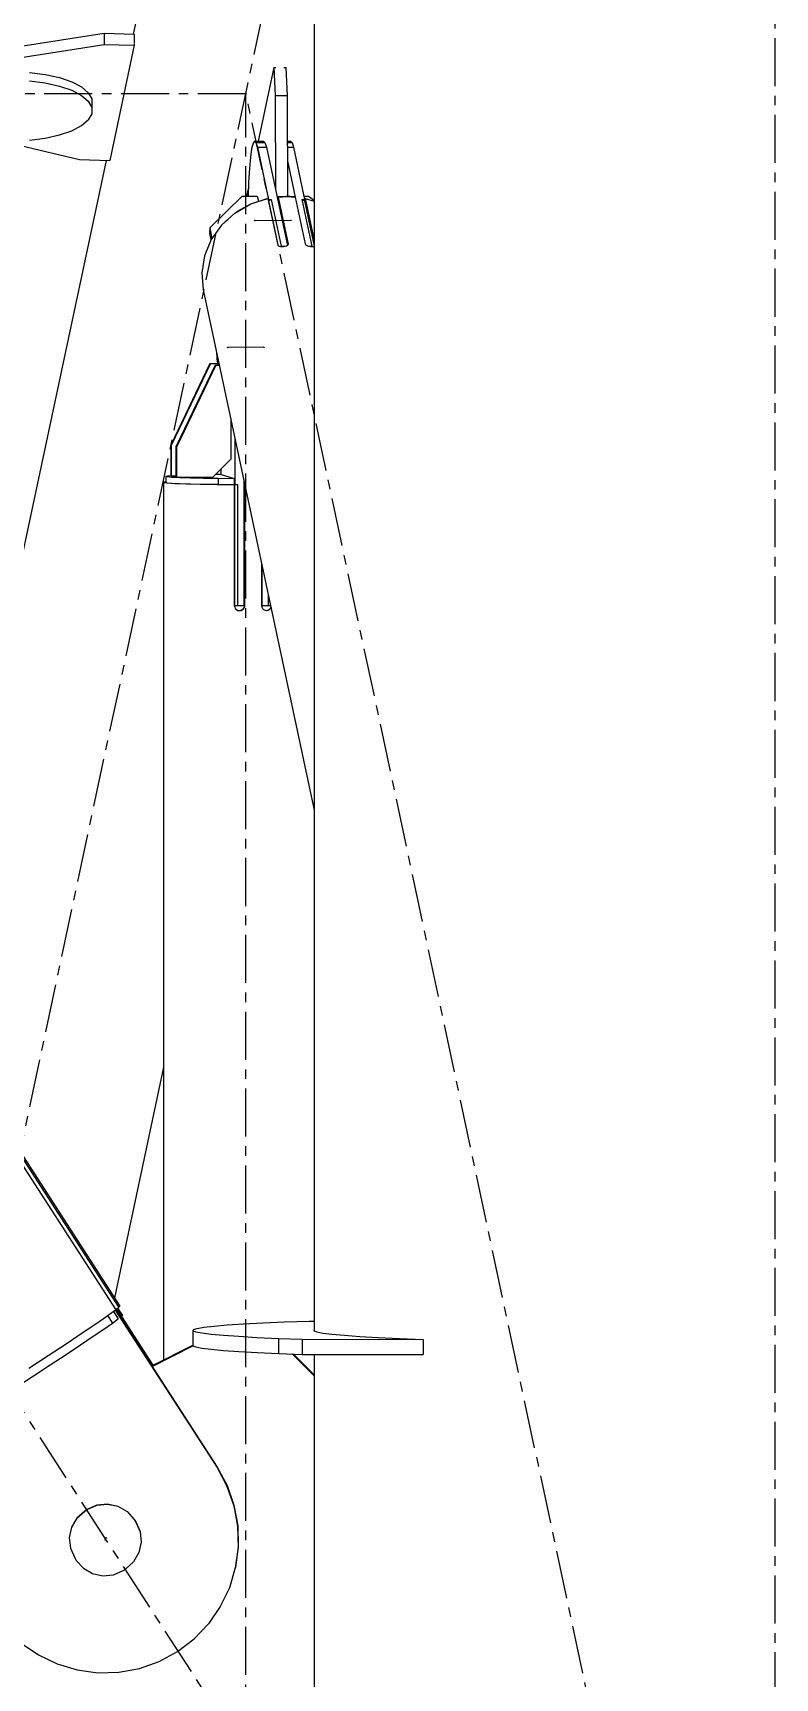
# Model space of a CAD drawing. Header units: millimetres. Extents: x 5143 to 30813, y 232 to 21408.
# Drawn here: x 23307.3 to 23430, y 10148.5 to 10420.3 of the extents above; entities that cross this region are included whole.
import ezdxf

# ---------------------------------------------------------------- set-up
doc = ezdxf.new("R2010")
doc.units = ezdxf.units.MM
doc.header["$LTSCALE"] = 0.25
doc.linetypes.add('CENTER', pattern=[50.8, 31.75, -6.35, 6.35, -6.35])
doc.linetypes.add('XKITLINE00', pattern=[0])

msp = doc.modelspace()

# ---------------------------------------------------------------- linework, layer by layer
at = {"color": 8, "linetype": 'CENTER'}
for p, q in [((23430, 10000.27), (22900, 10820.27)), ((23256.41, 10006.9), (23430, 10820.27)), ((23430, 8951.04), (23430, 10620.27)), ((23342.5, 10410.27), (22987.5, 10410.27)), ((23342.5, 9590.27), (23342.5, 10410.27)), ((23430, 10000.27), (23342.5, 10410.27)), ((23343.97, 10389.35), (23349.95, 10389.36)), ((23345.48, 10368.38), (23339.51, 10368.36)), ((23319.24, 10171.36), (23319.37, 10171.69))]:
    msp.add_line(p, q, dxfattribs=at)
at = {"color": 8, "linetype": 'XKITLINE00'}
for p, q in [((23041.58, 10643.29), (23321.66, 10209.97)), ((23353.8, 10620.27), (23353.8, 10205.88)), ((23330.1, 10449.32), (23323.87, 10420.13)), ((23297.81, 10416.96), (23319.06, 10420.28)), ((23319.06, 10420.28), (23324.05, 10420.12)), ((23319.06, 10420.28), (23319.06, 10418.43)), ((23324.05, 10420.12), (23324.05, 10418.64)), ((23324.05, 10418.54), (23324.05, 10418.27)), ((23297.81, 10415.11), (23319.06, 10418.43)), ((23319.06, 10418.43), (23324.05, 10418.27)), ((23324.05, 10418.27), (23319.99, 10399.25)), ((23306.71, 10413.78), (23309.31, 10413.46)), ((23309.31, 10413.46), (23311.68, 10412.93)), ((23347.13, 10414.61), (23344.54, 10402.45)), ((23347.13, 10414.61), (23347.46, 10414.61)), ((23347.13, 10414.61), (23347.31, 10409.99)), ((23348.76, 10414.61), (23349.12, 10414.61)), ((23349.12, 10414.61), (23349.3, 10409.99)), ((23306.71, 10412.39), (23309.31, 10412.07)), ((23309.31, 10412.07), (23311.68, 10411.55)), ((23311.68, 10412.93), (23313.72, 10412.23)), ((23311.68, 10411.55), (23313.72, 10410.85)), ((23313.72, 10412.23), (23315.33, 10411.39)), ((23313.72, 10410.85), (23315.33, 10410)), ((23315.33, 10411.39), (23316.44, 10410.43)), ((23316.44, 10410.43), (23317.01, 10409.41)), ((23315.33, 10410), (23316.44, 10409.05)), ((23316.44, 10409.05), (23317.01, 10408.02)), ((23317.01, 10409.41), (23317.01, 10406.98)), ((23347.31, 10409.99), (23349.3, 10409.99)), ((23347.31, 10409.99), (23347.38, 10394.42)), ((23349.3, 10409.99), (23349.38, 10393.34)), ((23313.72, 10404.16), (23315.33, 10405)), ((23315.33, 10405), (23316.44, 10405.96)), ((23317.01, 10406.98), (23316.44, 10405.96)), ((23301.97, 10402.5), (23315.01, 10399.41)), ((23306.71, 10402.61), (23309.31, 10402.93)), ((23309.31, 10402.93), (23311.68, 10403.46)), ((23311.68, 10403.46), (23313.72, 10404.16)), ((23343.92, 10402.44), (23343.68, 10402.1)), ((23343.92, 10402.44), (23345.41, 10402.45)), ((23343.92, 10402.44), (23344.16, 10402.22)), ((23344.16, 10402.22), (23345.65, 10402.22)), ((23344.16, 10402.22), (23344.39, 10401.43)), ((23345.41, 10402.45), (23345.65, 10402.22)), ((23345.65, 10402.22), (23345.89, 10401.43)), ((23349.34, 10402.46), (23349.89, 10402.46)), ((23349.34, 10402.23), (23350.13, 10402.23)), ((23349.89, 10402.46), (23350.13, 10402.23)), ((23350.13, 10402.23), (23350.37, 10401.44)), ((23315.01, 10399.41), (23319.99, 10399.25)), ((23343.25, 10399.77), (23343.07, 10397.9)), ((23343.45, 10401.19), (23343.25, 10399.77)), ((23343.68, 10402.1), (23343.45, 10401.19)), ((23344.39, 10401.43), (23346.23, 10392.81)), ((23344.39, 10401.43), (23345.89, 10401.43)), ((23345.89, 10401.43), (23349.35, 10385.22)), ((23349.34, 10401.44), (23350.37, 10401.44)), ((23350.37, 10401.44), (23352.21, 10392.82)), ((23319.42, 10399.27), (23289.6, 10259.56)), ((23343.07, 10397.9), (23342.94, 10395.65)), ((23349.35, 10399.2), (23350.64, 10393.18)), ((23342.91, 10394.78), (23342.6, 10393.33)), ((23342.94, 10395.65), (23342.86, 10393.33)), ((23336.53, 10388.1), (23341.89, 10393.33)), ((23340.66, 10390.56), (23343.29, 10392.06)), ((23341.1, 10390.85), (23343.29, 10392.06)), ((23341.89, 10393.33), (23344.38, 10393.34)), ((23343.29, 10392.06), (23346.14, 10392.98)), ((23343.3, 10392.06), (23343.46, 10392.16)), ((23343.46, 10392.16), (23346.04, 10392.99)), ((23343.46, 10392.16), (23343.47, 10392.12)), ((23344.38, 10393.34), (23344.56, 10392.51)), ((23346.04, 10392.99), (23346.05, 10392.95)), ((23346.14, 10392.98), (23347.79, 10385.25)), ((23346.23, 10392.81), (23346.22, 10392.58)), ((23346.23, 10392.81), (23346.68, 10392.81)), ((23346.23, 10392.57), (23346.68, 10392.81)), ((23346.68, 10392.81), (23348.33, 10385.08)), ((23347.74, 10393.27), (23347.73, 10392.8)), ((23347.74, 10393.27), (23348.44, 10393.32)), ((23347.74, 10393.27), (23347.83, 10392.88)), ((23347.83, 10392.88), (23347.81, 10392.41)), ((23347.84, 10393.17), (23347.82, 10392.62)), ((23347.82, 10392.62), (23349.39, 10385.26)), ((23347.84, 10393.17), (23349.24, 10393.32)), ((23347.84, 10393.17), (23349.49, 10385.44)), ((23348.44, 10393.32), (23349.14, 10393.34)), ((23348.44, 10393.32), (23348.46, 10393.24)), ((23349.14, 10393.34), (23349.84, 10393.33)), ((23349.24, 10393.32), (23350.63, 10393.18)), ((23349.84, 10393.33), (23350.53, 10393.28)), ((23349.84, 10393.33), (23349.85, 10393.26)), ((23350.53, 10393.28), (23350.55, 10393.19)), ((23350.63, 10393.18), (23352.28, 10385.45)), ((23351.76, 10392.82), (23353.41, 10385.09)), ((23351.76, 10392.82), (23352.21, 10392.82)), ((23351.76, 10392.82), (23352.2, 10392.58)), ((23352.09, 10393.36), (23352.85, 10393.36)), ((23352.21, 10392.82), (23352.2, 10392.58)), ((23352.2, 10392.58), (23353.8, 10385.1)), ((23352.22, 10393.01), (23352.21, 10392.82)), ((23352.22, 10393.01), (23352.31, 10392.98)), ((23352.22, 10393.01), (23352.3, 10392.62)), ((23352.31, 10392.99), (23352.29, 10392.41)), ((23352.3, 10392.62), (23352.29, 10392.18)), ((23352.29, 10392.41), (23353.8, 10385.37)), ((23352.31, 10392.99), (23353.8, 10386.05)), ((23352.31, 10392.99), (23353.8, 10392.51)), ((23352.85, 10393.36), (23353.8, 10392.71)), ((23338.44, 10388.56), (23336.74, 10386.17)), ((23338.44, 10388.56), (23340.66, 10390.56)), ((23339.06, 10389.14), (23338.99, 10389.05)), ((23339.06, 10389.14), (23339.49, 10389.5)), ((23340.93, 10390.71), (23341.1, 10390.85)), ((23336.74, 10386.17), (23335.64, 10383.5)), ((23336.53, 10388.1), (23336.5, 10387.18)), ((23336.5, 10387.18), (23336.72, 10386.12)), ((23336.53, 10388.1), (23336.89, 10386.38)), ((23335.64, 10383.5), (23335.2, 10380.7)), ((23347.79, 10385.25), (23347.87, 10385.17)), ((23347.87, 10385.17), (23347.99, 10385.09)), ((23347.99, 10385.09), (23348.2, 10385.03)), ((23348.2, 10385.03), (23348.44, 10385.01)), ((23348.24, 10385.03), (23348.33, 10385.08)), ((23348.33, 10385.08), (23349.01, 10385.08)), ((23348.44, 10385.01), (23348.71, 10385.02)), ((23348.71, 10385.02), (23348.97, 10385.07)), ((23348.97, 10385.07), (23349.19, 10385.14)), ((23349.19, 10385.14), (23349.37, 10385.23)), ((23349.47, 10385.34), (23349.37, 10385.23)), ((23349.49, 10385.44), (23349.47, 10385.34)), ((23352.28, 10385.45), (23352.34, 10385.34)), ((23352.34, 10385.34), (23352.48, 10385.24)), ((23352.48, 10385.24), (23352.68, 10385.15)), ((23352.68, 10385.15), (23352.93, 10385.08)), ((23352.89, 10385.09), (23353.41, 10385.09)), ((23352.93, 10385.08), (23353.19, 10385.04)), ((23353.19, 10385.04), (23353.45, 10385.02)), ((23353.41, 10385.09), (23353.52, 10385.03)), ((23353.45, 10385.02), (23353.67, 10385.05)), ((23353.67, 10385.05), (23353.8, 10385.09)), ((23335.2, 10380.7), (23335.45, 10377.9)), ((23335.45, 10377.9), (23353.8, 10291.93)), ((23337.65, 10367.57), (23337.66, 10367.38)), ((23337.66, 10367.38), (23337.68, 10366.88)), ((23337.68, 10366.88), (23337.7, 10366.43)), ((23336.53, 10365.7), (23330.06, 10352.19)), ((23336.62, 10365.68), (23330.14, 10352.17)), ((23337.42, 10365.44), (23330.94, 10351.93)), ((23337.5, 10365.41), (23331.03, 10351.9)), ((23336.53, 10365.7), (23337.78, 10365.71)), ((23336.53, 10365.7), (23336.62, 10365.68)), ((23336.62, 10365.68), (23337.78, 10365.68)), ((23337.42, 10365.44), (23338.11, 10365.44)), ((23337.42, 10365.44), (23337.5, 10365.41)), ((23337.5, 10365.41), (23338.11, 10365.41)), ((23337.7, 10366.43), (23337.74, 10366.04)), ((23337.74, 10366.04), (23337.78, 10365.72)), ((23337.78, 10365.72), (23337.82, 10365.48)), ((23337.82, 10365.48), (23337.83, 10365.44)), ((23338.05, 10365.63), (23338.01, 10365.44)), ((23339.99, 10356.6), (23339.99, 10349.92)), ((23340.67, 10353.44), (23340.67, 10345.73)), ((23330.06, 10352.19), (23330.06, 10347.19)), ((23330.06, 10352.19), (23330.14, 10352.17)), ((23330.14, 10352.17), (23330.14, 10347.17)), ((23330.94, 10351.93), (23330.94, 10346.93)), ((23330.94, 10351.93), (23331.03, 10351.9)), ((23331.03, 10351.9), (23331.03, 10346.9)), ((23339.99, 10349.92), (23337.01, 10346.92)), ((23338.35, 10348.27), (23338.35, 10347.39)), ((23328.97, 10346.13), (23328.9, 10346.05)), ((23328.9, 10346.05), (23329.51, 10345.97)), ((23328.9, 10346.05), (23328.9, 10201.09)), ((23328.97, 10346.13), (23329.25, 10346.16)), ((23329.25, 10347.08), (23329.56, 10347.15)), ((23329.25, 10347.08), (23329.49, 10347.01)), ((23329.25, 10347.08), (23329.25, 10346.08)), ((23329.25, 10346.08), (23329.49, 10346.01)), ((23329.49, 10347.01), (23330.27, 10346.94)), ((23329.49, 10346.01), (23330.27, 10345.94)), ((23329.51, 10345.97), (23330.77, 10345.89)), ((23329.56, 10347.15), (23330.06, 10347.19)), ((23330.06, 10347.19), (23330.14, 10347.17)), ((23330.14, 10347.17), (23330.94, 10347.17)), ((23330.27, 10346.94), (23331.02, 10346.91)), ((23330.27, 10345.94), (23331.57, 10345.88)), ((23330.77, 10345.89), (23332.62, 10345.83)), ((23330.94, 10346.93), (23331.03, 10346.9)), ((23331.03, 10346.9), (23337.01, 10346.92)), ((23331.05, 10346.9), (23331.57, 10346.88)), ((23331.57, 10346.88), (23333.33, 10346.82)), ((23331.57, 10345.88), (23333.33, 10345.82)), ((23332.62, 10345.83), (23334.96, 10345.78)), ((23333.33, 10346.82), (23335.48, 10346.78)), ((23333.33, 10345.82), (23335.48, 10345.78)), ((23334.96, 10345.78), (23337.68, 10345.74)), ((23335.29, 10345.79), (23335.48, 10345.79)), ((23335.48, 10346.78), (23337.92, 10346.75)), ((23335.48, 10345.78), (23337.92, 10345.75)), ((23337.49, 10347.4), (23338.27, 10347.41)), ((23337.68, 10345.74), (23340.58, 10345.72)), ((23337.9, 10345.75), (23337.92, 10345.75)), ((23337.92, 10346.75), (23340.55, 10346.73)), ((23337.92, 10346.75), (23337.92, 10345.75)), ((23337.92, 10345.75), (23340.55, 10345.73)), ((23338.27, 10347.41), (23340.55, 10346.73)), ((23340.55, 10346.73), (23340.55, 10345.73)), ((23340.58, 10345.72), (23340.58, 10325.73)), ((23340.64, 10345.73), (23340.64, 10325.74)), ((23340.64, 10345.73), (23340.67, 10345.73)), ((23340.67, 10345.73), (23341.12, 10345.73)), ((23341.12, 10345.73), (23341.12, 10325.73)), ((23342.16, 10346.44), (23342.16, 10325.74)), ((23342.16, 10345.76), (23342.27, 10345.73)), ((23342.24, 10345.73), (23342.24, 10325.74)), ((23342.24, 10345.73), (23342.27, 10345.73)), ((23342.24, 10345.73), (23342.29, 10345.72)), ((23342.27, 10345.95), (23342.27, 10345.73)), ((23342.29, 10345.72), (23342.29, 10325.73)), ((23342.29, 10345.72), (23342.32, 10345.72)), ((23345.08, 10332.75), (23345.08, 10325.73)), ((23345.15, 10332.44), (23345.15, 10325.74)), ((23346.19, 10327.55), (23346.19, 10325.75)), ((23340.58, 10325.76), (23340.64, 10325.74)), ((23340.58, 10325.73), (23340.65, 10325.46)), ((23340.64, 10325.74), (23341.12, 10325.73)), ((23340.65, 10325.46), (23340.75, 10325.23)), ((23340.75, 10325.23), (23340.94, 10325.04)), ((23340.94, 10325.04), (23341.18, 10324.92)), ((23341.12, 10325.73), (23342.16, 10325.74)), ((23341.15, 10324.93), (23341.39, 10324.89)), ((23341.18, 10324.92), (23341.44, 10324.88)), ((23341.39, 10324.89), (23341.65, 10324.93)), ((23341.44, 10324.88), (23341.7, 10324.92)), ((23341.65, 10324.93), (23341.89, 10325.05)), ((23341.7, 10324.92), (23341.94, 10325.04)), ((23341.89, 10325.05), (23342.08, 10325.24)), ((23341.94, 10325.04), (23342.13, 10325.23)), ((23342.2, 10325.48), (23342.08, 10325.24)), ((23342.25, 10325.46), (23342.13, 10325.23)), ((23342.24, 10325.74), (23342.2, 10325.48)), ((23342.2, 10325.48), (23342.25, 10325.46)), ((23342.24, 10325.74), (23342.29, 10325.73)), ((23342.29, 10325.73), (23342.25, 10325.46)), ((23345.08, 10325.76), (23345.15, 10325.74)), ((23345.08, 10325.73), (23345.12, 10325.47)), ((23345.12, 10325.47), (23345.24, 10325.23)), ((23345.15, 10325.74), (23346.19, 10325.75)), ((23345.24, 10325.23), (23345.43, 10325.05)), ((23345.43, 10325.05), (23345.66, 10324.93)), ((23345.64, 10324.94), (23345.87, 10324.9)), ((23345.66, 10324.93), (23345.92, 10324.89)), ((23345.87, 10324.9), (23346.13, 10324.95)), ((23345.92, 10324.89), (23346.18, 10324.93)), ((23346.13, 10324.95), (23346.36, 10325.07)), ((23346.18, 10324.93), (23346.41, 10325.05)), ((23346.19, 10325.75), (23346.58, 10325.75)), ((23346.51, 10325.22), (23346.36, 10325.07)), ((23346.58, 10325.22), (23346.41, 10325.05)), ((23346.55, 10325.26), (23346.51, 10325.22)), ((23346.64, 10325.45), (23346.55, 10325.26)), ((23346.66, 10325.38), (23346.6, 10325.24)), ((23328.9, 10249.44), (23320.77, 10211.34)), ((23299.26, 10242.95), (23320.97, 10209.36)), ((23299.76, 10243.34), (23321.47, 10209.75)), ((23319.49, 10208.3), (23320.78, 10209.22)), ((23320.78, 10209.22), (23320.97, 10209.36)), ((23320.9, 10209.31), (23337.72, 10183.29)), ((23320.94, 10209.41), (23321.47, 10209.75)), ((23320.94, 10209.41), (23321.06, 10209.49)), ((23320.95, 10209.35), (23337.75, 10183.37)), ((23321.06, 10209.49), (23321.88, 10208.23)), ((23321.21, 10209.58), (23322.01, 10208.35)), ((23321.28, 10209.63), (23322.07, 10208.42)), ((23321.47, 10209.75), (23321.51, 10209.78)), ((23321.66, 10209.97), (23321.51, 10209.78)), ((23315.43, 10205.53), (23317.69, 10207.06)), ((23317.69, 10207.06), (23319.49, 10208.3)), ((23319.03, 10206.18), (23320.42, 10207.15)), ((23319.62, 10208.4), (23320.42, 10207.15)), ((23320.42, 10207.15), (23321.4, 10207.86)), ((23320.61, 10209.1), (23321.4, 10207.86)), ((23321.74, 10208.14), (23321.88, 10208.23)), ((23321.87, 10208.22), (23327.08, 10200.17)), ((23321.88, 10208.23), (23322.01, 10208.35)), ((23321.92, 10208.27), (23327.13, 10200.19)), ((23322.07, 10208.42), (23322.01, 10208.35)), ((23334.42, 10206.3), (23335.57, 10206.49)), ((23335.57, 10206.49), (23337.24, 10206.67)), ((23337.24, 10206.67), (23339.42, 10206.86)), ((23339.42, 10206.86), (23342.11, 10207.03)), ((23342.11, 10207.03), (23345.27, 10207.2)), ((23345.27, 10207.2), (23348.89, 10207.36)), ((23348.89, 10207.36), (23352.94, 10207.51)), ((23352.94, 10207.51), (23353.8, 10207.51)), ((23309.8, 10201.8), (23312.77, 10203.76)), ((23312.77, 10203.76), (23315.43, 10205.53)), ((23315.16, 10203.57), (23317.26, 10204.98)), ((23317.26, 10204.98), (23319.03, 10206.18)), ((23333.81, 10206.1), (23333.74, 10205.91)), ((23333.74, 10205.91), (23334.2, 10205.72)), ((23333.74, 10205.91), (23333.74, 10203.41)), ((23333.81, 10206.1), (23334.42, 10206.3)), ((23334.2, 10205.72), (23335.2, 10205.53)), ((23335.2, 10205.53), (23336.73, 10205.34)), ((23336.73, 10205.34), (23338.78, 10205.15)), ((23338.78, 10205.15), (23341.33, 10204.98)), ((23341.33, 10204.98), (23344.37, 10204.81)), ((23344.37, 10204.81), (23347.87, 10204.64)), ((23347.87, 10204.64), (23351.8, 10204.49)), ((23347.87, 10204.64), (23347.87, 10202.15)), ((23351.8, 10204.49), (23371.8, 10204.48)), ((23351.8, 10204.49), (23351.8, 10201.99)), ((23353.8, 10206.06), (23353.74, 10205.9)), ((23353.74, 10205.9), (23354.2, 10205.71)), ((23354.2, 10205.71), (23355.2, 10205.52)), ((23355.2, 10205.52), (23356.73, 10205.33)), ((23356.73, 10205.33), (23358.78, 10205.15)), ((23358.78, 10205.15), (23361.33, 10204.97)), ((23361.33, 10204.97), (23364.37, 10204.8)), ((23364.37, 10204.8), (23367.86, 10204.64)), ((23367.86, 10204.64), (23371.8, 10204.48)), ((23371.8, 10204.48), (23371.8, 10201.99)), ((23306.61, 10199.71), (23309.8, 10201.8)), ((23310.15, 10200.25), (23312.77, 10201.98)), ((23312.77, 10201.98), (23315.16, 10203.57)), ((23326.94, 10200.09), (23333.74, 10203.53)), ((23327.01, 10200.01), (23333.74, 10203.41)), ((23333.74, 10203.41), (23334.2, 10203.22)), ((23334.2, 10203.22), (23335.2, 10203.03)), ((23335.2, 10203.03), (23336.73, 10202.84)), ((23336.73, 10202.84), (23338.78, 10202.66)), ((23338.78, 10202.66), (23341.33, 10202.48)), ((23341.33, 10202.48), (23344.37, 10202.31)), ((23344.37, 10202.31), (23347.87, 10202.15)), ((23347.87, 10202.15), (23351.8, 10201.99)), ((23350.15, 10202.06), (23353.78, 10198.43)), ((23350.36, 10202.05), (23353.8, 10198.62)), ((23351.8, 10201.99), (23371.8, 10201.99)), ((23353.8, 10201.99), (23353.8, 10098.43)), ((23304.5, 10196.56), (23307.37, 10198.43)), ((23307.37, 10198.43), (23310.15, 10200.25)), ((23353.8, 10198.48), (23353.78, 10198.43)), ((23353.78, 10198.43), (23353.78, 10103.47)), ((23337.75, 10183.37), (23337.72, 10183.29)), ((23337.72, 10183.29), (23339.36, 10180.25)), ((23337.75, 10183.37), (23339.39, 10180.33)), ((23339.39, 10180.33), (23339.36, 10180.25)), ((23339.36, 10180.25), (23340.51, 10177)), ((23339.39, 10180.33), (23340.53, 10177.07)), ((23316.27, 10176.39), (23317.87, 10177.09)), ((23316.28, 10176.41), (23317.88, 10177.12)), ((23317.87, 10177.09), (23319.62, 10177.27)), ((23317.88, 10177.12), (23319.62, 10177.3)), ((23319.62, 10177.3), (23321.34, 10176.93)), ((23319.62, 10177.27), (23321.33, 10176.9)), ((23321.33, 10176.9), (23322.84, 10176.02)), ((23321.34, 10176.93), (23322.85, 10176.05)), ((23340.51, 10177), (23341.13, 10173.6)), ((23340.53, 10177.07), (23341.16, 10173.68)), ((23314.55, 10174.95), (23313.67, 10173.43)), ((23314.55, 10174.95), (23315.85, 10176.11)), ((23314.56, 10174.97), (23315.86, 10176.14)), ((23315.85, 10176.11), (23316.27, 10176.39)), ((23315.86, 10176.14), (23315.85, 10176.11)), ((23315.86, 10176.14), (23316.28, 10176.41)), ((23316.28, 10176.41), (23316.27, 10176.39)), ((23322.84, 10176.02), (23324.01, 10174.72)), ((23322.85, 10176.05), (23324.02, 10174.74)), ((23324.02, 10174.74), (23324.01, 10174.72)), ((23324.01, 10174.72), (23324.28, 10174.3)), ((23324.02, 10174.74), (23324.29, 10174.32)), ((23324.29, 10174.32), (23324.28, 10174.3)), ((23324.28, 10174.3), (23324.99, 10172.7)), ((23324.29, 10174.32), (23325, 10172.72)), ((23313.67, 10173.43), (23313.3, 10171.72)), ((23313.3, 10171.72), (23313.48, 10169.98)), ((23324.99, 10172.7), (23325.17, 10170.96)), ((23325, 10172.72), (23325.18, 10170.98)), ((23341.13, 10173.6), (23341.21, 10170.15)), ((23341.16, 10173.68), (23341.24, 10170.23)), ((23313.48, 10169.98), (23314.19, 10168.38)), ((23314.19, 10168.38), (23314.46, 10167.96)), ((23324.8, 10169.24), (23323.93, 10167.73)), ((23325.17, 10170.96), (23324.8, 10169.24)), ((23341.21, 10170.15), (23340.75, 10166.73)), ((23341.24, 10170.23), (23340.78, 10166.81)), ((23314.46, 10167.96), (23315.63, 10166.65)), ((23315.63, 10166.65), (23317.14, 10165.77)), ((23317.14, 10165.77), (23318.86, 10165.4)), ((23320.6, 10165.58), (23322.2, 10166.29)), ((23322.2, 10166.29), (23322.62, 10166.56)), ((23322.62, 10166.56), (23323.93, 10167.73)), ((23340.75, 10166.73), (23339.76, 10163.43)), ((23318.86, 10165.4), (23320.6, 10165.58)), ((23339.76, 10163.43), (23338.27, 10160.32)), ((23338.27, 10160.32), (23336.31, 10157.48)), ((23331.18, 10152.89), (23333.93, 10154.98)), ((23336.31, 10157.48), (23333.93, 10154.98)), ((23305.36, 10154.31), (23308.2, 10152.35)), ((23308.2, 10152.35), (23311.32, 10150.85)), ((23328.15, 10151.25), (23331.18, 10152.89)), ((23311.32, 10150.85), (23314.62, 10149.86)), ((23314.62, 10149.86), (23318.04, 10149.4)), ((23318.04, 10149.4), (23321.5, 10149.49)), ((23321.5, 10149.49), (23324.89, 10150.11)), ((23324.89, 10150.11), (23328.15, 10151.25))]:
    msp.add_line(p, q, dxfattribs=at)
for centre in [(23342.5, 10410.27), (23342.5, 10410.27), (23342.5, 10410.27), (23343.97, 10389.35), (23349.95, 10389.36), (23339.51, 10368.36), (23345.48, 10368.38), (23319.24, 10171.36), (23319.37, 10171.69)]:
    msp.add_circle(centre, 0.05, dxfattribs=at)

doc.saveas('drawing.dxf')
